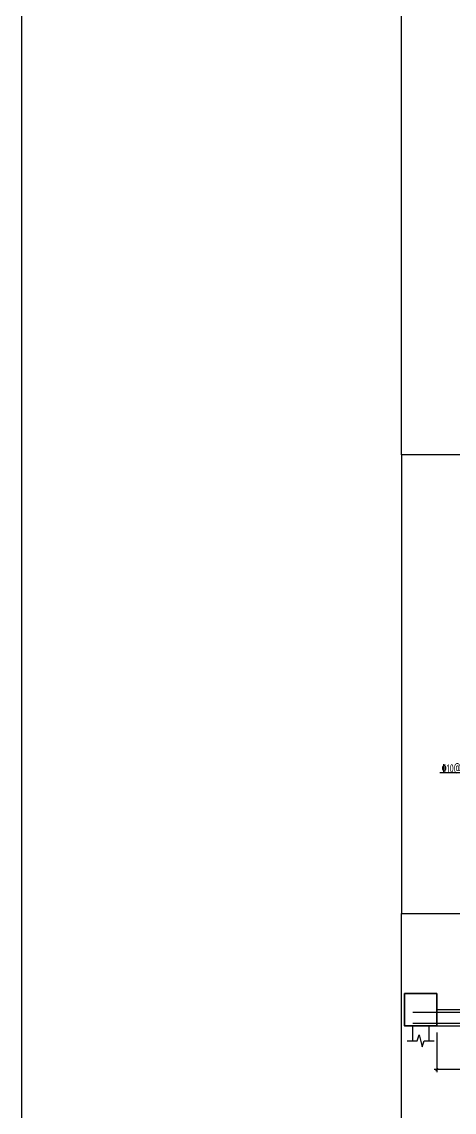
# Model space of a CAD drawing. Extents: x -502255 to 1362592, y -400300 to 332622.
# Drawn here: x 388167 to 396208, y -191204 to -170935 of the extents above; entities that cross this region are included whole.
import ezdxf

# ---------------------------------------------------------------- set-up
doc = ezdxf.new("R2010")
doc.units = 0
doc.header["$LTSCALE"] = 1000
doc.header["$MEASUREMENT"] = 0
for name, color, linetype in [('DIM', 3, 'Continuous'), ('RF-QT', 30, 'Continuous'), ('TEXT', 53, 'Continuous'), ('THIN', 7, 'Continuous')]:
    doc.layers.add(name, color=color, linetype=linetype)
doc.layers.add('砼柱', color=2, linetype='Continuous', lineweight=35)
doc.styles.get("Standard").update_dxf_attribs({"font": 'tssdeng2.shx', "width": 0.7, "bigfont": '@@hztxt.shx'})
doc.styles.add('TSSD_Rein', font='tssdeng2.shx', dxfattribs={"width": 0.7, "bigfont": 'hztxt.shx'})
doc.dimstyles.new('TSSD_50_50', dxfattribs={"dimtxt": 150, "dimasz": 50, "dimexe": 50, "dimexo": 125, "dimgap": 50, "dimtad": 1, "dimdec": 0, "dimzin": 0, "dimdsep": 46, "dimtxsty": 'Standard', "dimblk": 'ARCHTICK', "dimcen": 0, "dimdle": 50, "dimclrt": 7, "dimadec": 0, "dimazin": 0, "dimtfac": 1, "dimtdec": 0, "dimtix": 1, "dimtmove": 2, "dimatfit": 3, "dimfxl": 1, "dimtolj": 1, "dimtzin": 0, "dimarcsym": 0})

# ---------------------------------------------------------------- blocks, each defined once
blk = doc.blocks.new('_ArchTick')
at = {"color": 0, "linetype": 'ByBlock', "const_width": 0.4}
blk.add_lwpolyline([(-0.5, -0.5), (0.5, 0.5)], dxfattribs=at)
blk = doc.blocks.new('*D1263')
at = {"layer": 'Defpoints', "color": 0, "transparency": 16777216}
for p in [(395885, -189599), (397105, -189599), (395885, -190413)]:
    blk.add_point(p, dxfattribs=at)
at = {"layer": 'DIM', "color": 0, "lineweight": -2, "transparency": 16777216}
for p, q in [((395885, -189724), (395885, -190463)), ((397105, -189724), (397105, -190463)), ((397155, -190413), (395835, -190413))]:
    blk.add_line(p, q, dxfattribs=at)
at = {"layer": 'DIM', "color": 0, "lineweight": -2, "transparency": 16777216, "xscale": 50, "yscale": 50, "zscale": 50, "rotation": 180}
blk.add_blockref('_ArchTick', (395885, -190413), dxfattribs=at)
at = {"layer": 'DIM', "color": 0, "lineweight": -2, "transparency": 16777216, "xscale": 50, "yscale": 50, "zscale": 50}
blk.add_blockref('_ArchTick', (397105, -190413), dxfattribs=at)
at = {"layer": 'DIM', "color": 7, "transparency": 16777216, "insert": (396495, -190288), "char_height": 150, "attachment_point": 5}
blk.add_mtext('\\A1;1220', dxfattribs=at)

msp = doc.modelspace()

# ---------------------------------------------------------------- linework, layer by layer
msp.add_line((396925.3, -184893.9), (395942.4, -184893.9))
for points in [[(388167.5, -133959.8), (440189, -133959.8), (440189, -211992), (388167.5, -211992)], [(395229.1, -170459.7), (409325.1, -170459.7), (409325.1, -178984.9), (395229.1, -178984.9)], [(395229.1, -187510.1), (411778, -187510.1), (411778, -178984.9), (395229.1, -178984.9)], [(395229.1, -187510.1), (411778, -187510.1), (411778, -196035.3), (395229.1, -196035.3)]]:
    msp.add_lwpolyline(points, close=True)
at = {"const_width": 25}
msp.add_lwpolyline([(395434.7, -189349.4), (397354.6, -189349.4), (397354.6, -189549.4), (395434.7, -189549.4)], dxfattribs=at)
at = {"layer": 'RF-QT'}
for p, q in [((397104.6, -189299.4), (395884.6, -189299.4)), ((395434.6, -189599.4), (395434.6, -189878.6)), ((395734.6, -189599.4), (397404.6, -189599.4)), ((395734.6, -189599.4), (395734.6, -189878.6))]:
    msp.add_line(p, q, dxfattribs=at)
at = {"layer": 'THIN'}
msp.add_lwpolyline([(395334.6, -189878.6), (395519.6, -189878.6), (395554.6, -189768.6), (395614.6, -189988.6), (395649.6, -189878.6), (395834.6, -189878.6)], dxfattribs=at)
at = {"layer": '砼柱', "lineweight": 35}
msp.add_lwpolyline([(395884.6, -189599.4), (395884.6, -188999.4), (395284.6, -188999.4), (395284.6, -189599.4)], close=True, dxfattribs=at)

# ---------------------------------------------------------------- texts
at = {"layer": 'TEXT', "ltscale": 100, "style": 'TSSD_Rein', "width": 0.7}
msp.add_text('\x8410@100(4)', height=150, dxfattribs=at).set_placement((395976.6, -184887.5))

# ---------------------------------------------------------------- dimensions: what is measured, and where the dimension line sits
at = {"layer": 'DIM'}
dim = msp.add_linear_dim(base=(395884.6, -190412.9), p1=(397104.6, -189599.4), p2=(395884.6, -189599.4), angle=180, dimstyle='TSSD_50_50', dxfattribs=at)
dim.commit()
dim.dimension.update_dxf_attribs({"geometry": '*D1263', "text_midpoint": (396494.6, -190287.9)})

doc.saveas('drawing.dxf')
